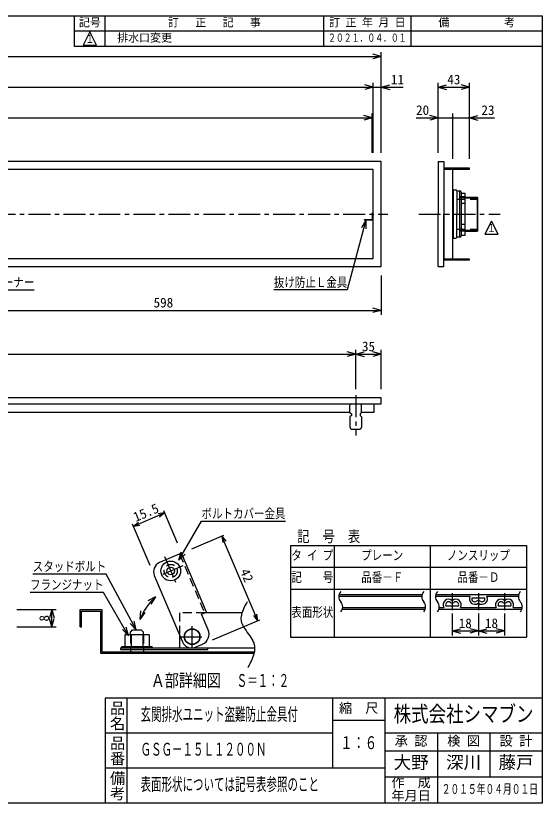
# Model space of a CAD drawing. Units: millimetres, scale not verified, with parts at other scales. Extents: x -819 to 819, y -558 to 522.
# Drawn here: x 96 to 819, y -558 to 522 of the extents above; entities that cross this region are included whole.
import ezdxf
from ezdxf.enums import TextEntityAlignment as Align

# ---------------------------------------------------------------- set-up
doc = ezdxf.new("R2010")
doc.units = ezdxf.units.MM
doc.header["$LTSCALE"] = 6
doc.linetypes.add('CHAIN1', pattern=[8, 5, -1, 1, -1])
doc.linetypes.add('DASHED2', pattern=[3, 2, -1])
for name, color, linetype in [('0-0_計極細', 2, 'Continuous'), ('0-1_計細線', 3, 'Continuous'), ('0-5_寸法線', 7, 'Continuous'), ('0-7_枠細線', 5, 'Continuous'), ('0-8_枠中線', 5, 'Continuous'), ('1-2_極細2', 2, 'Continuous'), ('1-3_細線2', 4, 'Continuous'), ('1-5_寸法2', 7, 'Continuous')]:
    doc.layers.add(name, color=color, linetype=linetype)
doc.styles.add('@ＭＳ ゴシック', font='')
doc.styles.add('ＭＳ ゴシック', font='')
doc.styles.get('@ＭＳ ゴシック').set_extended_font_data('@MS Gothic')
doc.styles.get('ＭＳ ゴシック').set_extended_font_data('MS Gothic')

msp = doc.modelspace()

# ---------------------------------------------------------------- hatches: boundary and pattern name
at = {"layer": '0-5_寸法線'}
msp.add_hatch(color=256, dxfattribs=at).paths.add_polyline_path([(697.917, 382, 1), (694.317, 382, 1)])

# ---------------------------------------------------------------- linework, layer by layer
at = {"layer": '0-0_計極細'}
for p, q in [((686.117, 311.7), (686.117, 312.9)), ((696.117, 311.7), (696.117, 312.9)), ((698.117, 311.7), (698.117, 312.9)), ((700.117, 311.7), (700.117, 312.9)), ((702.117, 311.7), (702.117, 312.9)), ((716.117, 311.7), (716.117, 312.9)), ((696.918, 283.2), (696.918, 216.8)), ((713.318, 273.5), (705.818, 273.5)), ((705.818, 273.5), (706.818, 272.5)), ((712.318, 272.5), (706.818, 272.5)), ((713.318, 273.5), (712.318, 272.5)), ((713.318, 272.2), (730.618, 272.2)), ((729.618, 273.2), (729.618, 226.8)), ((577, 241.75), (577, 242.75)), ((705.818, 226.5), (706.818, 227.5)), ((712.318, 227.5), (706.818, 227.5)), ((713.318, 226.5), (712.318, 227.5)), ((713.318, 227.8), (730.618, 227.8)), ((713.318, 226.5), (705.818, 226.5)), ((686.117, 187.1), (686.117, 188.3)), ((696.117, 187.1), (696.117, 188.3)), ((698.117, 187.1), (698.117, 188.3)), ((700.117, 187.1), (700.117, 188.3)), ((702.117, 187.1), (702.117, 188.3)), ((716.117, 187.1), (716.117, 188.3))]:
    msp.add_line(p, q, dxfattribs=at)
at = {"layer": '0-0_計極細', "linetype": 'DASHED2'}
for p, q in [((701.818, 270.5), (730.618, 270.5)), ((701.818, 229.5), (730.618, 229.5))]:
    msp.add_line(p, q, dxfattribs=at)
at = {"layer": '0-0_計極細', "linetype": 'CHAIN1'}
for p, q in [((-606.171, 250), (606.857, 250)), ((649.471, 250), (761.291, 250)), ((563, 1.641), (563, -53.629))]:
    msp.add_line(p, q, dxfattribs=at)
at = {"layer": '0-1_計細線'}
for p, q in [((676.118, 322), (676.118, 250)), ((696.918, 283.2), (700.318, 283.2)), ((701.818, 281.7), (701.818, 250)), ((705.818, 281.5), (701.818, 281.5)), ((705.818, 218.3), (705.818, 281.7)), ((707.618, 279.9), (707.618, 220.1)), ((707.618, 278.75), (713.318, 278.75)), ((713.318, 221.25), (713.318, 278.75)), ((713.318, 273.2), (729.618, 273.2)), ((730.618, 272.2), (729.618, 273.2)), ((730.618, 227.8), (730.618, 272.2)), ((713.318, 264.375), (707.618, 264.375)), ((586, 251.75), (587, 251.75)), ((586, 242.75), (586, 251.75)), ((676.118, 178), (676.118, 250)), ((684.118, 178), (684.118, 250)), ((701.818, 218.3), (701.818, 250)), ((586, 241.75), (575, 241.75)), ((713.318, 235.625), (707.618, 235.625)), ((713.318, 226.8), (729.618, 226.8)), ((730.618, 227.8), (729.618, 226.8)), ((696.918, 216.8), (700.318, 216.8)), ((705.818, 218.5), (701.818, 218.5)), ((707.618, 221.25), (713.318, 221.25)), ((676.118, 178), (684.118, 178)), ((557, -10), (555, -12)), ((571, -12), (569, -10)), ((587.7, -10), (587.7, -22)), ((555, -22), (555, -12)), ((571, -22), (571, -12)), ((555, -22), (8, -22)), ((555, -22), (557, -24)), ((557, -26), (555, -28)), ((555, -28), (555, -42)), ((557, -24), (557, -26)), ((571, -22), (569, -24)), ((569, -24), (569, -26)), ((569, -26), (571, -28)), ((587.7, -22), (571, -22)), ((571, -28), (571, -42)), ((558, -45), (568, -45))]:
    msp.add_line(p, q, dxfattribs=at)
for points in [[(598, 178), (598, 322), (-598, 322), (-598, 178)], [(-587, 311), (-587, 189), (587, 189), (587, 311)], [(684.117, 312.9), (684.117, 311.7), (719.117, 311.7), (719.117, 312.9)], [(684.118, 311.7), (684.118, 188.3), (696.117, 188.3), (696.117, 311.7)], [(684.117, 188.3), (684.117, 187.1), (719.117, 187.1), (719.117, 188.3)], [(-598, -2), (-598, -10), (598, -10), (598, -2)]]:
    msp.add_lwpolyline(points, close=True, dxfattribs=at)
for points in [[(676.118, 322), (684.118, 322), (684.118, 250)], [(575, 241.75), (575, 242.75), (586, 242.75)]]:
    msp.add_lwpolyline(points, dxfattribs=at)
for centre, radius, start, end in [((696.918, 284), 0.8, 180, 270), ((700.318, 281.7), 1.5, 0, 90), ((705.818, 279.9), 1.8, 0, 90), ((586, 242.75), 1, 270, 360), ((696.918, 216), 0.8, 90, 180), ((700.318, 218.3), 1.5, 270, 360), ((705.818, 220.1), 1.8, 270, 360), ((558, -42), 3, 180, 270), ((568, -42), 3, 270, 360)]:
    msp.add_arc(centre, radius, start, end, dxfattribs=at)
at = {"layer": '0-5_寸法線'}
for p, q in [((-598, 466), (598, 466)), ((598, 466), (586.409, 469.106)), ((598, 466), (586.409, 462.894)), ((598, 334), (598, 472)), ((-587, 424), (587, 424)), ((587, 424), (575.409, 427.106)), ((587, 424), (575.409, 420.894)), ((587, 334), (587, 430)), ((587, 424), (628, 424)), ((598, 334), (598, 430)), ((598, 424), (609.591, 427.106)), ((598, 424), (609.591, 420.894)), ((676.118, 333.999), (676.118, 430)), ((676.118, 424), (687.709, 427.106)), ((676.118, 424), (687.709, 420.894)), ((676.118, 424), (719.117, 424)), ((719.117, 424), (707.526, 427.106)), ((719.117, 424), (707.526, 420.894)), ((719.117, 326.899), (719.117, 430)), ((-585.5, 382), (585.5, 382)), ((585.5, 382), (573.909, 385.106)), ((585.5, 382), (573.909, 378.894)), ((585.5, 334), (585.5, 388)), ((645.789, 382), (696.117, 382)), ((676.118, 382), (664.526, 385.106)), ((676.118, 382), (664.526, 378.894)), ((676.118, 334), (676.118, 388)), ((696.117, 325.9), (696.117, 388)), ((696.117, 382), (753.467, 382)), ((719.117, 325.9), (719.117, 388)), ((719.117, 382), (730.709, 385.106)), ((719.117, 382), (730.709, 378.894)), ((577, 241.75), (571.01, 231.352)), ((577, 241.75), (577.011, 229.75)), ((598, 166), (598, 112)), ((598, 118), (586.409, 121.106)), ((0, 118), (598, 118)), ((598, 118), (586.409, 114.894)), ((-563, 58), (563, 58)), ((563, 58), (551.409, 61.106)), ((563, 58), (551.409, 54.894)), ((563, 10), (563, 64)), ((563, 58), (574.591, 61.106)), ((563, 58), (574.591, 54.894)), ((563, 58), (598, 58)), ((598, 58), (586.409, 61.106)), ((598, 58), (586.409, 54.894)), ((598, 10), (598, 64))]:
    msp.add_line(p, q, dxfattribs=at)
for points in [[(577, 241.75), (551.435, 145.98), (450.635, 145.98)], [(10.85, 237.539), (35.29, 145.98), (121.69, 145.98)]]:
    msp.add_lwpolyline(points, dxfattribs=at)
at = {"layer": '0-7_枠細線'}
for p, q in [((177, 480), (177, 522)), ((219, 480), (219, 522)), ((519, 480), (519, 522)), ((639, 480), (639, 522)), ((819, 501), (177, 501)), ((198, 499.731), (189, 481.731)), ((207, 481.731), (198, 499.731)), ((819, 480), (177, 480)), ((189, 481.731), (207, 481.731)), ((749.321, 240.377), (740.321, 222.377)), ((758.321, 222.377), (749.321, 240.377)), ((740.321, 222.377), (758.321, 222.377)), ((473.326, -204.431), (797.326, -204.431)), ((473.326, -204.431), (473.326, -330.431)), ((533.326, -204.431), (533.326, -330.431)), ((665.326, -204.431), (665.326, -330.431)), ((797.326, -204.431), (797.326, -330.431)), ((473.326, -234.431), (797.326, -234.431)), ((473.326, -264.431), (797.326, -264.431)), ((539.717, -274.127), (653.573, -274.127)), ((540.156, -271.727), (654.013, -271.727)), ((672.317, -274.127), (719.792, -274.127)), ((672.757, -271.727), (786.613, -271.727)), ((722.66, -276.127), (739.992, -276.127)), ((742.86, -274.127), (786.174, -274.127)), ((545.078, -289.327), (658.935, -289.327)), ((677.678, -289.327), (683.792, -289.327)), ((686.66, -287.327), (703.992, -287.327)), ((706.86, -289.327), (755.792, -289.327)), ((758.66, -287.327), (775.992, -287.327)), ((778.86, -289.327), (791.535, -289.327)), ((544.639, -291.727), (658.495, -291.727)), ((677.239, -291.727), (791.096, -291.727)), ((695.326, -297.727), (695.326, -327.727)), ((731.326, -297.727), (731.326, -327.727)), ((767.326, -297.727), (767.326, -327.727)), ((695.326, -321.727), (706.917, -318.621)), ((695.326, -321.727), (706.917, -324.833)), ((695.326, -321.727), (731.326, -321.727)), ((731.326, -321.727), (719.735, -318.621)), ((731.326, -321.727), (719.735, -324.833)), ((731.326, -321.727), (742.917, -318.621)), ((731.326, -321.727), (742.917, -324.833)), ((731.326, -321.727), (767.326, -321.727)), ((767.326, -321.727), (755.735, -318.621)), ((767.326, -321.727), (755.735, -324.833)), ((473.326, -330.431), (797.326, -330.431)), ((249, -414), (249, -558)), ((531, -414), (531, -510)), ((603, -414), (603, -558)), ((531, -444), (603, -444)), ((531, -462), (219, -462)), ((819, -462), (603, -462)), ((675, -462), (675, -558)), ((747, -462), (747, -522)), ((603, -486), (819, -486)), ((603, -510), (219, -510)), ((819, -522), (603, -522))]:
    msp.add_line(p, q, dxfattribs=at)
at = {"layer": '0-7_枠細線', "linetype": 'CHAIN1'}
for p, q in [((695.326, -270.048), (695.326, -293.265)), ((731.326, -270.048), (731.326, -293.265)), ((767.326, -270.048), (767.326, -293.265))]:
    msp.add_line(p, q, dxfattribs=at)
at = {"layer": '0-7_枠細線'}
for centre, radius, start, end in [((550.005, -274.771), 10.308, 137.56163, 222.43837), ((663.862, -274.771), 10.308, 137.56163, 222.43837), ((682.606, -274.771), 10.308, 137.56163, 222.43837), ((796.462, -274.771), 10.308, 137.56163, 222.43837), ((690.326, -285.727), 7.46, 51.31781, 208.85363), ((695.326, -279.482), 0.54, 231.31781, 308.68219), ((700.326, -285.727), 7.46, 331.14637, 128.68219), ((726.326, -277.727), 7.46, 151.14637, 308.68219), ((726.326, -277.727), 4, 156.42182, 308.68219), ((731.326, -283.972), 4, 51.31781, 128.68219), ((736.326, -277.727), 7.46, 231.31781, 28.85363), ((736.326, -277.727), 4, 231.31781, 23.57818), ((762.326, -285.727), 7.46, 51.31781, 208.85363), ((767.326, -279.482), 0.54, 231.31781, 308.68219), ((772.326, -285.727), 7.46, 331.14637, 128.68219), ((534.79, -288.683), 10.308, 317.56163, 42.43837), ((648.646, -288.683), 10.308, 317.56163, 42.43837), ((667.39, -288.683), 10.308, 317.56163, 42.43837), ((690.326, -285.727), 4, 51.31781, 203.57818), ((695.326, -279.482), 4, 231.31781, 308.68219), ((700.326, -285.727), 4, 336.42182, 128.68219), ((731.326, -283.972), 0.54, 51.31781, 128.68219), ((762.326, -285.727), 4, 51.31781, 203.57818), ((767.326, -279.482), 4, 231.31781, 308.68219), ((772.326, -285.727), 4, 336.42182, 128.68219), ((781.247, -288.683), 10.308, 317.56163, 42.43837)]:
    msp.add_arc(centre, radius, start, end, dxfattribs=at)
at = {"layer": '0-8_枠中線'}
msp.add_lwpolyline([(-819, -558), (-819, 522), (819, 522), (819, -558)], close=True, dxfattribs=at)
msp.add_lwpolyline([(819, -414), (219, -414), (219, -558)], dxfattribs=at)
at = {"layer": '1-2_極細2'}
for p, q in [((320.333, -224.803), (323.438, -213.212)), ((320.333, -224.803), (328.818, -216.318)), ((184.633, -292.272), (214.633, -292.272)), ((184.633, -316.272), (184.633, -292.272)), ((186.733, -294.372), (212.533, -294.372)), ((186.733, -316.272), (186.733, -294.372)), ((212.533, -294.372), (212.533, -352.272)), ((214.633, -292.272), (214.633, -350.172)), ((406.761, -296.772), (355.851, -296.772)), ((184.633, -316.272), (186.733, -316.272)), ((254.619, -327.072), (254.619, -343.272)), ((270.647, -327.072), (270.647, -343.272)), ((321.094, -327.251), (321.094, -345.072)), ((240.094, -345.072), (240.094, -347.172)), ((240.094, -345.072), (360.094, -345.072)), ((241.633, -345.072), (283.633, -345.072)), ((321.094, -345.072), (424.222, -345.072)), ((360.094, -347.172), (360.094, -345.072)), ((212.533, -352.272), (423.395, -352.272)), ((214.633, -350.172), (423.814, -350.172)), ((240.094, -347.172), (360.094, -347.172))]:
    msp.add_line(p, q, dxfattribs=at)
at = {"layer": '1-2_極細2', "linetype": 'CHAIN1'}
for p, q in [((300.658, -219.604), (315.534, -254.649)), ((325.62, -232.365), (294.725, -245.479)), ((338.389, -344.608), (338.389, -315.045)), ((323.209, -329.606), (351.941, -329.606))]:
    msp.add_line(p, q, dxfattribs=at)
at = {"layer": '1-2_極細2', "linetype": 'DASHED2'}
for p, q in [((321.252, -216.294), (355.48, -296.93)), ((355.851, -296.772), (321.094, -296.772)), ((321.094, -296.772), (321.094, -327.251))]:
    msp.add_line(p, q, dxfattribs=at)
at = {"layer": '1-2_極細2'}
for points in [[(413.908, -281.953), (413.799, -282.144), (413.477, -282.714), (412.951, -283.645), (412.241, -284.914), (411.376, -286.485), (410.402, -288.317), (409.373, -290.36), (408.355, -292.559), (407.416, -294.856), (406.619, -297.189), (406.013, -299.495), (405.626, -301.711), (405.456, -303.778), (405.477, -305.636), (405.636, -307.235), (405.866, -308.529), (406.096, -309.481), (406.262, -310.064), (406.323, -310.26), (406.386, -310.456), (406.586, -311.04), (406.955, -311.995), (407.534, -313.3), (408.362, -314.919), (409.458, -316.813), (410.812, -318.932), (412.384, -321.222), (414.1, -323.623), (415.862, -326.072), (417.57, -328.504), (419.126, -330.85), (420.46, -333.047), (421.532, -335.03), (422.335, -336.742), (422.891, -338.131), (423.242, -339.155), (423.431, -339.782), (423.49, -339.994), (423.546, -340.205)], [(423.546, -340.205), (423.7, -340.835), (423.908, -341.868), (424.106, -343.28), (424.223, -345.036), (424.191, -347.093), (423.958, -349.397), (423.497, -351.888), (422.809, -354.498), (421.925, -357.156), (420.897, -359.787), (419.79, -362.318), (418.676, -364.676), (417.625, -366.796), (416.694, -368.616), (415.929, -370.087), (415.363, -371.168), (415.017, -371.829), (414.9, -372.051)]]:
    msp.add_lwpolyline(points, dxfattribs=at)
at = {"layer": '1-2_極細2', "linetype": 'DASHED2'}
msp.add_circle((309.059, -239.394), 9, dxfattribs=at)
at = {"layer": '1-2_極細2'}
msp.add_circle((338.389, -329.606), 10.35, dxfattribs=at)
at = {"layer": '1-3_細線2'}
for p, q in [((324.014, -215.121), (293.637, -228.016)), ((358.242, -295.758), (324.014, -215.121)), ((286.485, -245.717), (325.167, -336.847)), ((351.338, -298.688), (358.242, -295.758)), ((360.481, -320.228), (351.338, -298.688)), ((268.633, -320.172), (271.633, -323.172)), ((271.633, -327.072), (271.633, -323.172)), ((279.208, -327.072), (246.058, -327.072)), ((246.058, -327.072), (246.058, -343.272)), ((279.208, -327.072), (279.208, -343.272)), ((283.633, -343.272), (241.633, -343.272)), ((241.633, -343.272), (241.633, -345.072)), ((283.633, -343.272), (283.633, -345.072)), ((342.869, -343.999), (352.534, -339.897)), ((253.633, -347.172), (253.633, -350.172)), ((271.633, -347.172), (271.633, -350.172))]:
    msp.add_line(p, q, dxfattribs=at)
at = {"layer": '1-3_細線2', "linetype": 'DASHED2'}
for p, q in [((253.633, -327.072), (253.633, -347.172)), ((271.633, -327.072), (271.633, -347.172))]:
    msp.add_line(p, q, dxfattribs=at)
at = {"layer": '1-3_細線2'}
msp.add_lwpolyline([(253.633, -327.072), (253.633, -323.172), (256.633, -320.172), (268.633, -320.172)], dxfattribs=at)
for centre, radius in [((309.059, -239.394), 13.5), ((309.059, -239.394), 5.25), ((338.389, -329.606), 10.8)]:
    msp.add_circle(centre, radius, dxfattribs=at)
for centre, radius, start, end in [((298.912, -240.442), 13.5, 113, 203), ((346.673, -326.089), 15, 293, 23), ((337.594, -331.572), 13.5, 203, 293)]:
    msp.add_arc(centre, radius, start, end, dxfattribs=at)
at = {"layer": '1-5_寸法2'}
for p, q in [((257.766, -178.06), (300.57, -159.891)), ((300.57, -159.891), (291.657, -161.144)), ((300.57, -159.891), (293.478, -165.432)), ((318.153, -201.314), (299.397, -157.13)), ((257.766, -178.06), (264.858, -172.519)), ((280.624, -231.91), (256.594, -175.299)), ((257.766, -178.06), (266.679, -176.808)), ((337.821, -209.261), (382.005, -190.505)), ((379.244, -191.678), (384.785, -198.77)), ((379.244, -191.678), (380.496, -200.59)), ((428.476, -307.661), (379.244, -191.678)), ((320.333, -224.803), (323.438, -213.212)), ((320.333, -224.803), (328.818, -216.318)), ((288.236, -275.022), (277.461, -280.304)), ((288.236, -275.022), (281.545, -284.984)), ((97.818, -292.272), (151.818, -292.272)), ((145.818, -292.272), (142.713, -303.864)), ((145.818, -292.272), (148.924, -303.864)), ((145.818, -316.272), (145.818, -292.272)), ((266.972, -306.14), (267.978, -294.183)), ((266.972, -306.14), (273.822, -296.287)), ((428.476, -307.661), (422.935, -300.569)), ((428.476, -307.661), (427.223, -298.749)), ((145.818, -316.272), (142.713, -304.681)), ((145.818, -316.272), (148.924, -304.681)), ((261.658, -320.172), (253.417, -311.449)), ((261.658, -320.172), (258.883, -308.498)), ((366.342, -334.036), (431.237, -306.489)), ((97.818, -316.272), (151.818, -316.272)), ((251.112, -328.333), (242.626, -319.848)), ((251.112, -328.333), (248.006, -316.742))]:
    msp.add_line(p, q, dxfattribs=at)
for points in [[(320.333, -224.803), (351.304, -171.159), (466.504, -171.159)], [(261.658, -320.172), (220.405, -243.787), (119.605, -243.787)], [(251.112, -328.333), (216.748, -268.813), (115.948, -268.813)]]:
    msp.add_lwpolyline(points, dxfattribs=at)
msp.add_arc((337.594, -331.572), 75.061, 131.11509, 160.19528, dxfattribs=at)

# ---------------------------------------------------------------- texts
at = {"layer": '0-5_寸法線', "style": 'ＭＳ ゴシック'}
for s, p in [('11', (611.31, 424)), ('43', (688.617, 424)), ('20', (645.789, 382)), ('23', (735.467, 382)), ('598', (285.5, 118)), ('35', (571.5, 58))]:
    msp.add_text(s, height=13.2, dxfattribs=at).set_placement(p, align=Align.BOTTOM_LEFT)
at = {"layer": '0-5_寸法線', "style": 'ＭＳ ゴシック', "width": 0.8}
for s, p in [('ストレーナー', (35.29, 145.98)), ('抜け防止Ｌ金具', (450.635, 145.98))]:
    msp.add_text(s, height=13.2, dxfattribs=at).set_placement(p, align=Align.BOTTOM_LEFT)
at = {"layer": '0-7_枠細線', "style": 'ＭＳ ゴシック'}
for s, height, p in [('記号', 11, (183, 504)), ('訂\u3000 正\u3000 記\u3000 事', 11, (305.25, 504)), ('訂 正 年 月 日', 11, (526.5, 504)), ('備\u3000\u3000\u3000\u3000\u3000考', 11, (676.5, 504)), ('排水口変更', 11, (235.62, 483)), ('18', 13.2, (704.326, -321.727)), ('18', 13.2, (740.326, -321.727)), ('縮\u3000尺', 13.2, (540, -438)), ('検 図', 13.2, (688.5, -483)), ('設 計', 13.2, (760.5, -483)), ('承 認', 13.2, (616.5, -483)), ('大野', 17.6, (615, -516)), ('深川', 17.6, (687, -516)), ('藤戸', 17.6, (759, -516)), ('作\u3000成', 13.2, (612, -540)), ('年月日', 13.2, (612, -558))]:
    msp.add_text(s, height=height, dxfattribs=at).set_placement(p, align=Align.BOTTOM_LEFT)
for s, height, width, p in [('２０２１．０４．０１', 11, 0.7, (525, 483)), ('１', 11, 0.8, (191.838, 481.362)), ('１', 11, 0.8, (743.159, 222.009)), ('タ イ プ', 13.2, 0.8, (474.526, -228.431)), ('プレーン', 13.2, 0.8, (570.526, -228.431)), ('ノンスリップ', 13.2, 0.8, (688.126, -228.431)), ('記\u3000\u3000号', 13.2, 0.8, (474.526, -258.431)), ('品番－Ｆ', 13.2, 0.8, (570.526, -258.431)), ('品番－Ｄ', 13.2, 0.8, (702.526, -258.431)), ('表面形状', 13.2, 0.8, (474.526, -306.431)), ('Ａ部詳細図', 17.6, 0.8, (281.801, -403.681)), ('Ｓ＝１：２', 17.6, 0.6, (399.519, -403.681)), ('株式会社シマブン', 21.99, 0.8, (615, -453)), ('玄関排水ユニット盗難防止金具付', 17.6, 0.6, (267.6, -450)), ('ＧＳＧ－１５Ｌ１２００Ｎ', 17.6, 0.6, (267.6, -498)), ('１：６', 17.6, 0.7, (541.8, -489)), ('表面形状については記号表参照のこと', 17.6, 0.6, (267.6, -546)), ('２０１５年０４月０１日', 13.2, 0.65, (681, -549))]:
    msp.add_text(s, height=height, dxfattribs=dict(at, width=width)).set_placement(p, align=Align.BOTTOM_LEFT)
at = {"layer": '0-7_枠細線', "style": '@ＭＳ ゴシック'}
for s, p in [('品名', (223.5, -417)), ('品番', (223.5, -465)), ('備考', (223.5, -513))]:
    msp.add_text(s, height=15.4, rotation=270, dxfattribs=at).set_placement(p, align=Align.BOTTOM_LEFT)
at = {"layer": '0-7_枠細線', "insert": (482.655, -201.431), "char_height": 15.4, "attachment_point": 7, "style": 'ＭＳ ゴシック'}
msp.add_mtext('\\T2.07;\\W0.8;記号表', dxfattribs=at)
at = {"layer": '1-5_寸法2', "style": 'ＭＳ ゴシック'}
for s, rotation, p in [('15.5', 23, (262.599, -176.009)), ('42', 293, (400.343, -241.385)), ('8', 90, (145.818, -308.772))]:
    msp.add_text(s, height=13.2, rotation=rotation, dxfattribs=at).set_placement(p, align=Align.BOTTOM_LEFT)
at = {"layer": '1-5_寸法2', "style": 'ＭＳ ゴシック', "width": 0.8}
for s, p in [('ボルトカバー金具', (351.304, -171.159)), ('スタッドボルト', (119.605, -243.787)), ('フランジナット', (115.948, -268.813))]:
    msp.add_text(s, height=13.2, dxfattribs=at).set_placement(p, align=Align.BOTTOM_LEFT)

doc.saveas('drawing.dxf')
